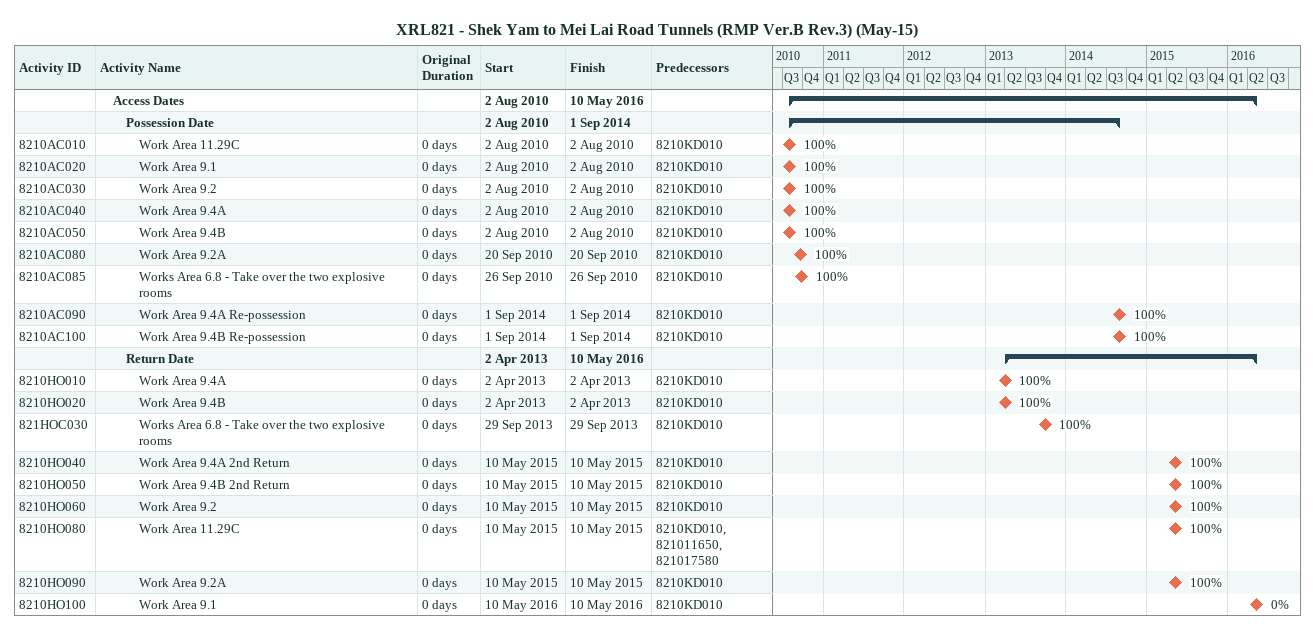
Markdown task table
XRL821 - Shek Yam to Mei Lai Road Tunnels (RMP Ver.B Rev.3) (May-15)

| ID | Level | Task | Original duration | Start | Finish | Predecessors | % complete |
|---|---|---|---|---|---|---|---|
|  | 2 | **Access Dates** |  | 2010-08-02 | 2016-05-10 |  |  |
|  | 3 | **Possession Date** |  | 2010-08-02 | 2014-09-01 |  |  |
| 8210AC010 | 4 | Work Area 11.29C | 0d | 2010-08-02 | 2010-08-02 | 8210KD010 | 100 |
| 8210AC020 | 4 | Work Area 9.1 | 0d | 2010-08-02 | 2010-08-02 | 8210KD010 | 100 |
| 8210AC030 | 4 | Work Area 9.2 | 0d | 2010-08-02 | 2010-08-02 | 8210KD010 | 100 |
| 8210AC040 | 4 | Work Area 9.4A | 0d | 2010-08-02 | 2010-08-02 | 8210KD010 | 100 |
| 8210AC050 | 4 | Work Area 9.4B | 0d | 2010-08-02 | 2010-08-02 | 8210KD010 | 100 |
| 8210AC080 | 4 | Work Area 9.2A | 0d | 2010-09-20 | 2010-09-20 | 8210KD010 | 100 |
| 8210AC085 | 4 | Works Area 6.8 - Take over the two explosive rooms | 0d | 2010-09-26 | 2010-09-26 | 8210KD010 | 100 |
| 8210AC090 | 4 | Work Area 9.4A Re-possession | 0d | 2014-09-01 | 2014-09-01 | 8210KD010 | 100 |
| 8210AC100 | 4 | Work Area 9.4B Re-possession | 0d | 2014-09-01 | 2014-09-01 | 8210KD010 | 100 |
|  | 3 | **Return Date** |  | 2013-04-02 | 2016-05-10 |  |  |
| 8210HO010 | 4 | Work Area 9.4A | 0d | 2013-04-02 | 2013-04-02 | 8210KD010 | 100 |
| 8210HO020 | 4 | Work Area 9.4B | 0d | 2013-04-02 | 2013-04-02 | 8210KD010 | 100 |
| 821HOC030 | 4 | Works Area 6.8 - Take over the two explosive rooms | 0d | 2013-09-29 | 2013-09-29 | 8210KD010 | 100 |
| 8210HO040 | 4 | Work Area 9.4A 2nd Return | 0d | 2015-05-10 | 2015-05-10 | 8210KD010 | 100 |
| 8210HO050 | 4 | Work Area 9.4B 2nd Return | 0d | 2015-05-10 | 2015-05-10 | 8210KD010 | 100 |
| 8210HO060 | 4 | Work Area 9.2 | 0d | 2015-05-10 | 2015-05-10 | 8210KD010 | 100 |
| 8210HO080 | 4 | Work Area 11.29C | 0d | 2015-05-10 | 2015-05-10 | 8210KD010, 821011650, 821017580 | 100 |
| 8210HO090 | 4 | Work Area 9.2A | 0d | 2015-05-10 | 2015-05-10 | 8210KD010 | 100 |
| 8210HO100 | 4 | Work Area 9.1 | 0d | 2016-05-10 | 2016-05-10 | 8210KD010 | 0 |
